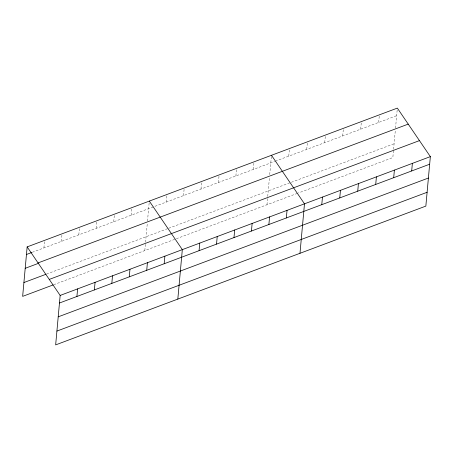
<?xml version="1.0" encoding="UTF-8"?>
<svg xmlns="http://www.w3.org/2000/svg" width="453" height="453" viewBox="0 0 453 453"><rect width="100%" height="100%" fill="white"/><g stroke="black" fill="none" stroke-linecap="round" stroke-linejoin="round"><path stroke-width="0.34" stroke-dasharray="2.27 1.7" d="M43.913 247.944L44.604 240.356M61.365 241.398L62.055 233.81M78.816 234.858L79.507 227.27M96.268 228.312L96.959 220.724M113.72 221.772L114.411 214.184M131.172 215.226L131.863 207.638M144.813 250.566L145.441 243.657M145.566 242.276L147.31 223.153M147.491 221.121L149.314 201.092M166.075 202.14L166.766 194.552M183.527 195.6L184.218 188.006M200.979 189.054L201.67 181.466M218.431 182.508L219.122 174.92M235.883 175.968L236.574 168.38M253.335 169.422L254.025 161.834M266.976 204.762L267.604 197.853M267.729 196.472L269.529 176.704M269.716 174.631L271.477 155.294M288.765 156.138L289.456 148.55M306.749 149.399L307.44 141.806M324.727 142.655L325.418 135.068M342.711 135.917L343.397 128.324M360.69 129.173L361.381 121.585M378.668 122.429L379.359 114.841M393.47 150.662L392.842 157.57L298.442 192.967M393.595 149.28L395.395 129.513M395.52 128.131L397.281 108.788M32.276 252.304L274.637 161.438M275.282 161.194L396.652 115.691M46.529 274.065L168.046 228.505M168.692 228.261L290.707 182.514M291.353 182.276L394.099 143.748M53.675 284.739L297.797 193.204"/><path stroke-width="0.68" d="M27.152 246.896L60.158 295.43L55.657 344.897L425.848 206.104L430.35 156.63L397.343 108.103L27.152 246.896L22.65 296.37L53.029 284.977M76.919 296.472L77.61 288.884M94.371 289.931L95.062 282.344M111.823 283.385L112.514 275.798M129.275 276.845L129.966 269.258M146.727 270.299L147.418 262.712M164.179 263.759L164.869 256.166M177.819 299.099L182.321 249.626L149.314 201.092M199.082 250.673L199.773 243.08M216.534 244.127L217.225 236.54M233.986 237.587L234.677 229.994M251.438 231.041L252.128 223.454M268.889 224.495L269.58 216.908M286.341 217.955L287.032 210.368M299.982 253.295L304.484 203.822L271.477 155.294M321.777 204.671L322.468 197.078M339.756 197.927L340.446 190.339M357.734 191.189L358.425 183.595M375.718 184.445L376.409 176.857M393.697 177.701L394.387 170.113M411.681 170.962L412.372 163.374M26.461 254.49L31.631 252.548M38.046 262.916L408.232 124.116M25.204 268.306L38.777 263.221M23.907 282.547L45.883 274.308M49.269 279.41L419.455 140.617M60.158 295.43L430.35 156.63M59.468 303.017L429.659 164.218M58.211 316.84L428.402 178.04M56.914 331.081L427.105 192.282"/></g></svg>
